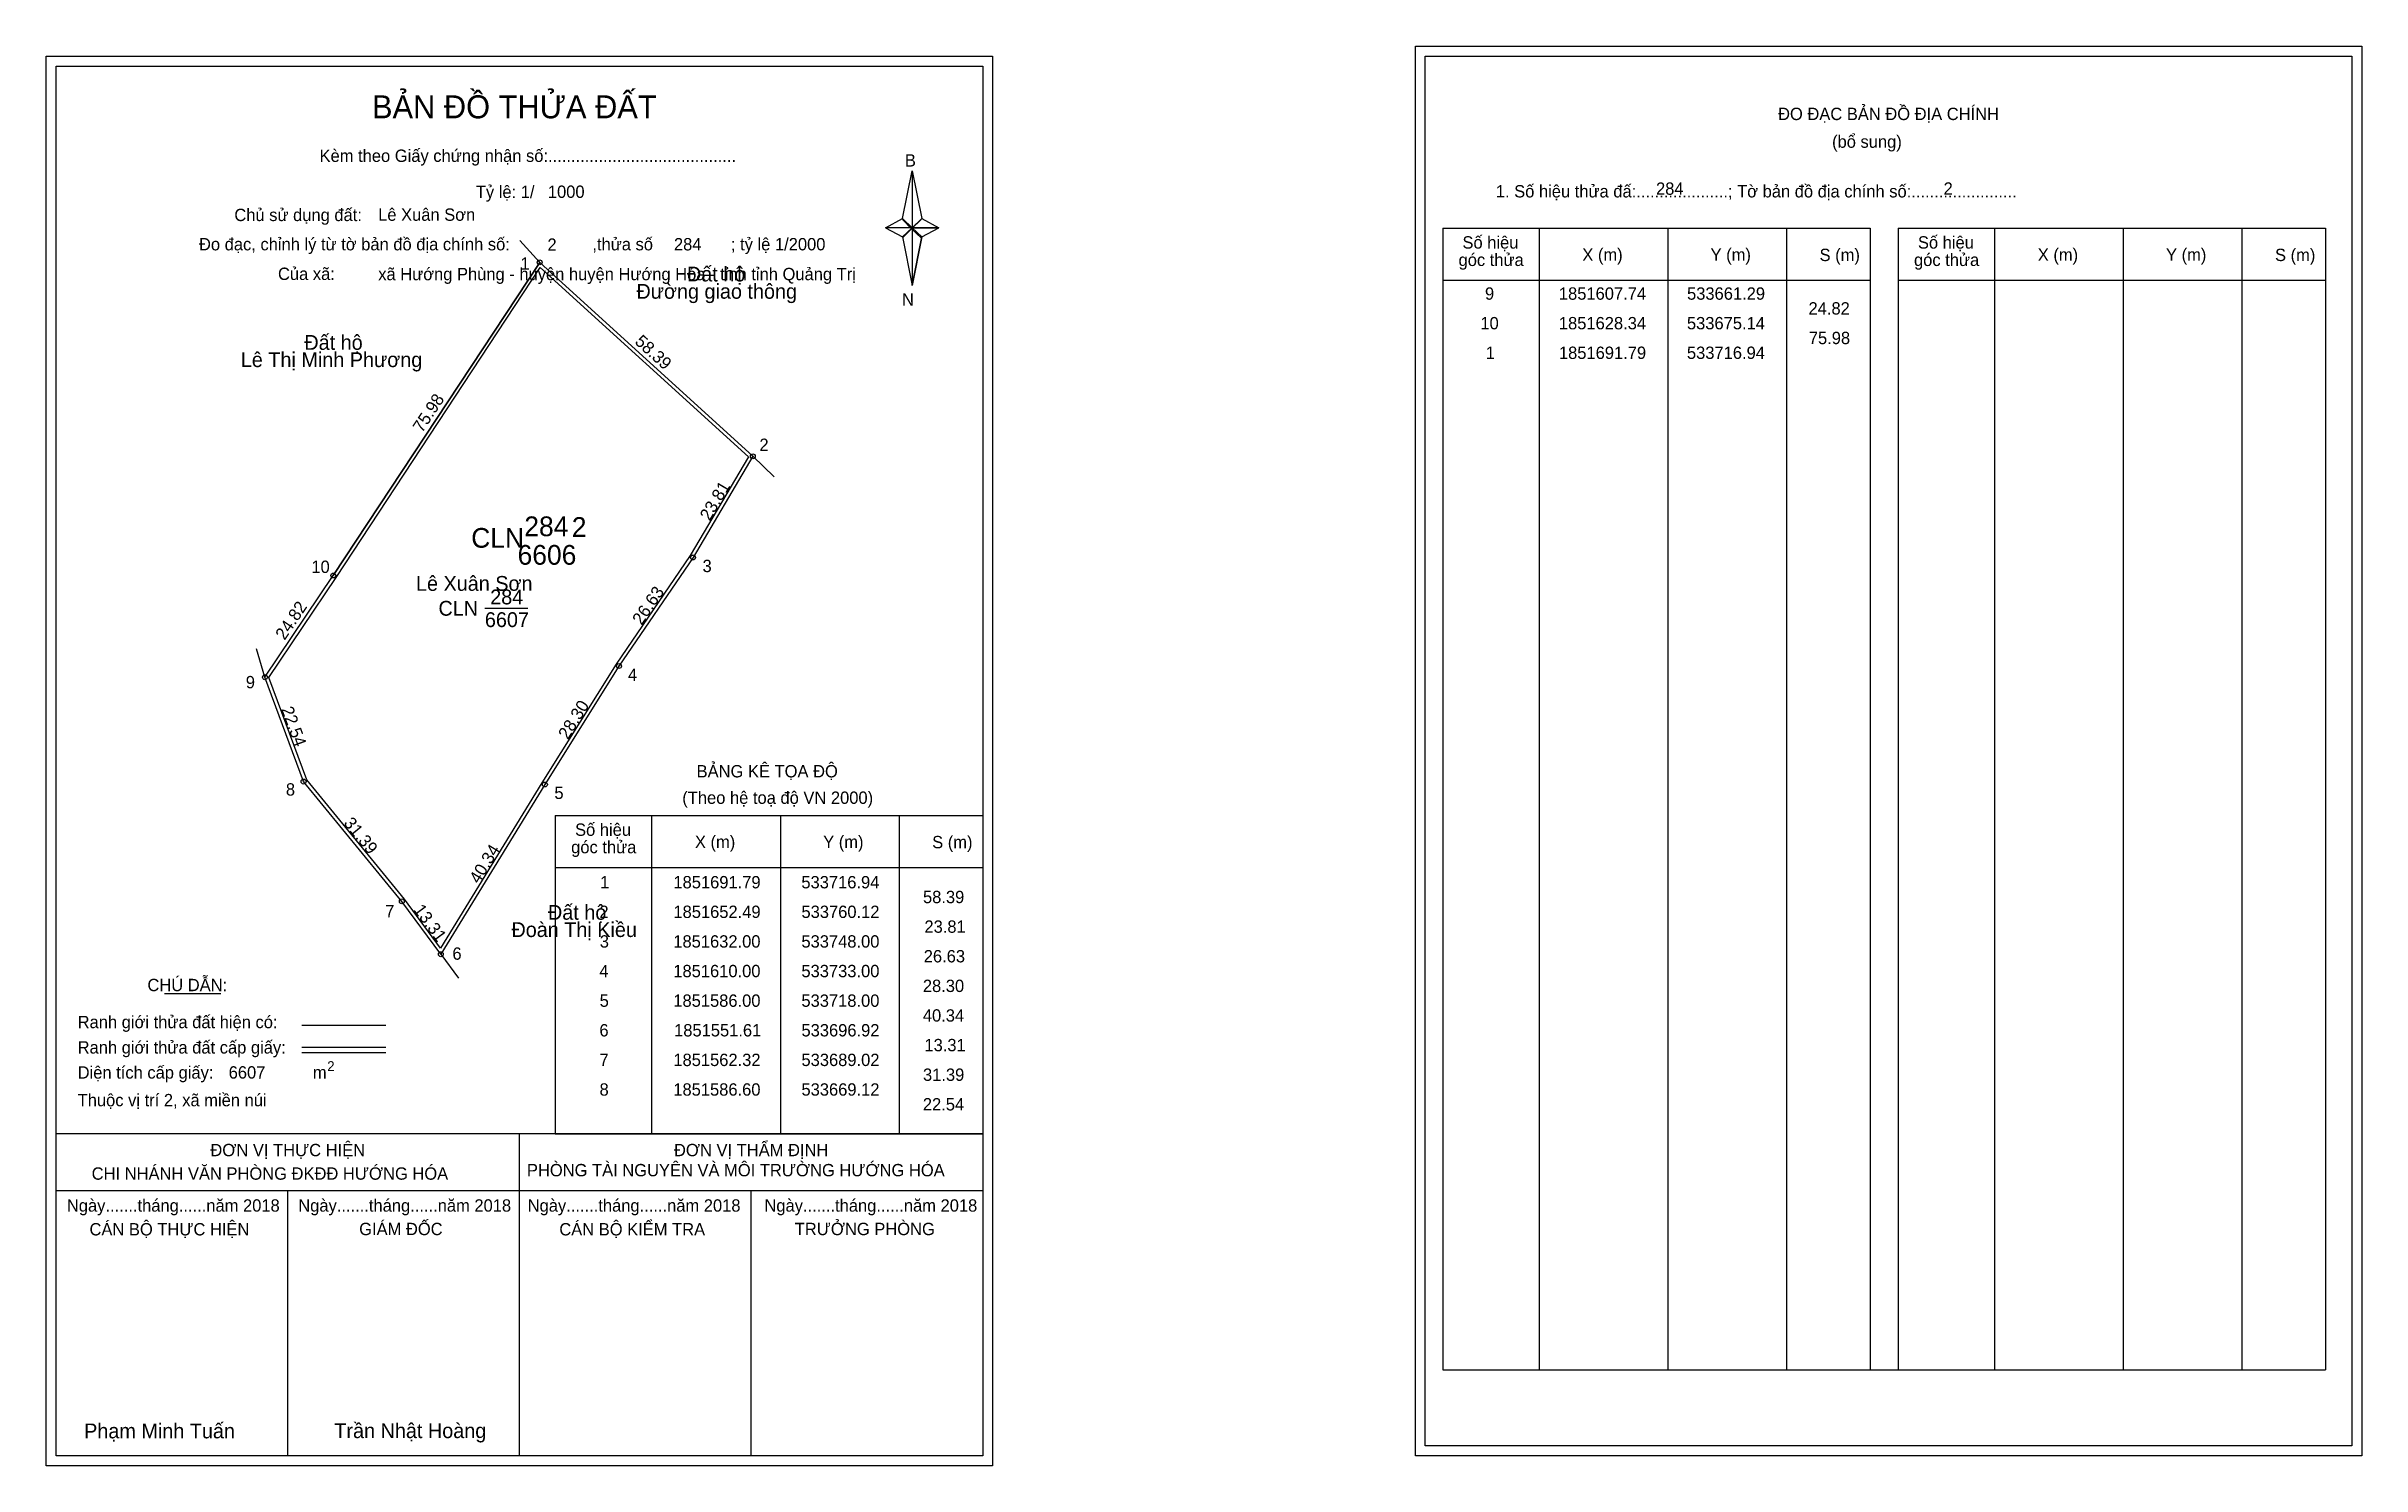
# Model space of a CAD drawing. Extents: x 533617 to 534086, y 1851448 to 1851736.
import ezdxf

# ---------------------------------------------------------------- set-up
doc = ezdxf.new("R2010")
doc.units = 0
for name, color, linetype in [('Level 1', 7, 'Continuous'), ('Level 10', 7, 'Continuous'), ('Level 11', 7, 'Continuous'), ('Level 13', 7, 'Continuous'), ('Level 2', 7, 'Continuous'), ('Level 27', 7, 'Continuous'), ('Level 3', 7, 'Continuous'), ('Level 36', 7, 'Continuous'), ('Level 4', 7, 'Continuous'), ('Level 49', 7, 'Continuous'), ('Level 5', 7, 'Continuous'), ('Level 53', 7, 'Continuous'), ('Level 55', 7, 'Continuous'), ('Level 6', 7, 'Continuous'), ('Level 63', 7, 'Continuous'), ('Level 7', 7, 'Continuous'), ('Level 9', 7, 'Continuous')]:
    doc.layers.add(name, color=color, linetype=linetype)

msp = doc.modelspace()

# ---------------------------------------------------------------- linework, layer by layer
at = {"layer": 'Level 1'}
for p, q in [((533619, 1851731.56), (533619, 1851731.56)), ((533896.32, 1851733.56), (533896.32, 1851733.56)), ((533790.42, 1851700.68), (533792.39, 1851710.32)), ((533792.39, 1851710.32), (533792.39, 1851698.8)), ((533792.39, 1851710.32), (533794.36, 1851700.68)), ((533786.98, 1851698.8), (533790.42, 1851700.68)), ((533790.42, 1851700.68), (533792.39, 1851698.8)), ((533792.24, 1851698.58), (533790.42, 1851700.46)), ((533792.39, 1851698.8), (533790.42, 1851696.96)), ((533792.24, 1851698.58), (533790.42, 1851696.74)), ((533790.42, 1851696.74), (533792.24, 1851698.58)), ((533794.21, 1851700.46), (533792.24, 1851698.58)), ((533792.24, 1851698.58), (533794.21, 1851700.46)), ((533794.21, 1851696.74), (533792.24, 1851698.58)), ((533794.36, 1851700.68), (533792.39, 1851698.8)), ((533792.39, 1851698.8), (533792.39, 1851687.1)), ((533792.39, 1851698.8), (533797.8, 1851698.8)), ((533792.39, 1851698.8), (533794.36, 1851696.96)), ((533794.36, 1851696.96), (533797.8, 1851698.8)), ((533899.86, 1851698.71), (533986.46, 1851698.71)), ((533919.45, 1851467.44), (533919.45, 1851698.71)), ((533945.52, 1851467.44), (533945.52, 1851698.71)), ((533969.49, 1851698.71), (533969.49, 1851467.44)), ((533986.46, 1851698.71), (533986.46, 1851467.44)), ((533992.11, 1851698.71), (534078.72, 1851698.71)), ((534011.7, 1851467.44), (534011.7, 1851698.71)), ((534037.78, 1851467.44), (534037.78, 1851698.71)), ((534061.75, 1851698.71), (534061.75, 1851467.44)), ((534078.72, 1851698.71), (534078.72, 1851467.44)), ((533790.42, 1851696.96), (533792.39, 1851687.1)), ((533794.36, 1851696.96), (533792.39, 1851687.1)), ((533899.86, 1851688.18), (533986.46, 1851688.18)), ((533992.11, 1851688.18), (534078.72, 1851688.18)), ((533720.1, 1851579.74), (533806.7, 1851579.74)), ((533739.69, 1851515.21), (533739.69, 1851579.74)), ((533765.76, 1851515.21), (533765.76, 1851579.74)), ((533789.73, 1851579.74), (533789.73, 1851515.21)), ((533720.1, 1851569.21), (533806.7, 1851569.21)), ((533640.92, 1851543.63), (533652.32, 1851543.63)), ((533668.78, 1851537.22), (533685.8, 1851537.22)), ((533668.78, 1851532.78), (533685.8, 1851532.78)), ((533668.78, 1851531.68), (533685.8, 1851531.68)), ((533725.83, 1851515.21), (533619, 1851515.21)), ((533806.7, 1851515.21), (533701.86, 1851515.21)), ((533712.85, 1851449.99), (533712.85, 1851515.21)), ((533720.1, 1851515.21), (533806.7, 1851515.21)), ((533806.7, 1851503.66), (533619, 1851503.66)), ((533665.92, 1851449.99), (533665.92, 1851503.66)), ((533759.77, 1851449.99), (533759.77, 1851503.66)), ((533899.86, 1851467.44), (534078.72, 1851467.44)), ((533806.7, 1851449.99), (533806.7, 1851449.99)), ((534084.02, 1851451.99), (534084.02, 1851451.99))]:
    msp.add_line(p, q, dxfattribs=at)
for points in [[(533790.42, 1851700.68), (533792.39, 1851710.32), (533792.39, 1851698.8)], [(533786.98, 1851698.8), (533790.42, 1851696.96), (533792.39, 1851698.8)], [(533792.39, 1851698.8), (533794.36, 1851700.68), (533797.8, 1851698.8)], [(533792.39, 1851698.8), (533792.39, 1851687.1), (533794.36, 1851696.96)]]:
    msp.add_lwpolyline(points, close=True, dxfattribs=at)
at = {"layer": 'Level 10'}
for p, q in [((533716.94, 1851691.79), (533675.14, 1851628.34)), ((533718, 1851586), (533696.92, 1851551.61))]:
    msp.add_line(p, q, dxfattribs=at)
for points in [[(533716.94, 1851691.79), (533760.12, 1851652.49), (533748, 1851632), (533733, 1851610), (533718, 1851586), (533696.92, 1851551.61), (533689.02, 1851562.32), (533669.12, 1851586.6), (533661.29, 1851607.74), (533675.14, 1851628.34)], [(533717.07, 1851690.72), (533759.23, 1851652.36), (533747.41, 1851632.38), (533732.41, 1851610.38), (533717.4, 1851586.37), (533696.87, 1851552.86), (533689.57, 1851562.75), (533669.74, 1851586.95), (533662.07, 1851607.65), (533675.72, 1851627.95)]]:
    msp.add_lwpolyline(points, close=True, dxfattribs=at)
at = {"layer": 'Level 11'}
for centre in [(533716.94, 1851691.79), (533716.94, 1851691.79), (533760.12, 1851652.49), (533748, 1851632), (533675.14, 1851628.34), (533733, 1851610), (533661.29, 1851607.74), (533669.12, 1851586.6), (533718, 1851586), (533689.02, 1851562.32), (533696.92, 1851551.61)]:
    msp.add_circle(centre, 0.5, dxfattribs=at)
at = {"layer": 'Level 27'}
for p, q in [((533716.94, 1851691.79), (533712.93, 1851696.25)), ((533760.12, 1851652.49), (533764.45, 1851648.33)), ((533661.29, 1851607.74), (533659.61, 1851613.5)), ((533696.92, 1851551.61), (533700.48, 1851546.78))]:
    msp.add_line(p, q, dxfattribs=at)
at = {"layer": 'Level 3'}
for p, q in [((533899.86, 1851698.71), (533899.86, 1851467.44)), ((533992.11, 1851698.71), (533992.11, 1851467.44)), ((533720.1, 1851579.74), (533720.1, 1851515.21))]:
    msp.add_line(p, q, dxfattribs=at)
at = {"layer": 'Level 63'}
for points in [[(533617, 1851733.56), (533808.7, 1851733.56), (533808.7, 1851447.99), (533617, 1851447.99)], [(533619, 1851731.56), (533806.7, 1851731.56), (533806.7, 1851449.99), (533619, 1851449.99)], [(533894.33, 1851735.56), (534086.03, 1851735.56), (534086.03, 1851449.99), (533894.33, 1851449.99)], [(533896.33, 1851733.56), (534084.03, 1851733.56), (534084.03, 1851451.99), (533896.33, 1851451.99)]]:
    msp.add_lwpolyline(points, close=True, dxfattribs=at)
at = {"layer": 'Level 9'}
msp.add_line((533705.83, 1851621.7), (533714.51, 1851621.7), dxfattribs=at)

# ---------------------------------------------------------------- texts
at = {"layer": 'Level 1'}
for s, height, p in [('BẢN ĐỒ THỬA ĐẤT', 4.6657, (533682.97, 1851720.97)), ('ĐO ĐẠC BẢN ĐỒ ĐỊA CHÍNH', 2.5, (533967.8, 1851720.62)), ('(bổ sung)', 2.5, (533978.74, 1851715)), ('Kèm theo Giấy chứng nhận số:.........................................', 2.5, (533672.35, 1851712.14)), ('B', 2.5, (533790.93, 1851711.2)), ('1. Số hiệu thửa đấ:....................; Tờ bản đồ địa chính số:.......................', 2.5, (533910.63, 1851704.94)), ('Chủ sử dụng đất:', 2.5, (533655.09, 1851700.15)), ('Đo đạc, chỉnh lý từ tờ bản đồ địa chính số:                  ,thửa số                 ; tỷ lệ 1/2000', 2.5, (533647.93, 1851694.22)), ('góc thửa', 2.5, (533903.08, 1851691.05)), ('Số hiệu', 2.5, (533903.87, 1851694.58)), ('X (m)', 2.5, (533928.15, 1851692.1)), ('Y (m)', 2.5, (533954.13, 1851692.1)), ('S (m)', 2.5, (533976.21, 1851692.05)), ('góc thửa', 2.5, (533995.34, 1851691.05)), ('Số hiệu', 2.5, (533996.13, 1851694.58)), ('X (m)', 2.5, (534020.41, 1851692.1)), ('Y (m)', 2.5, (534046.39, 1851692.1)), ('S (m)', 2.5, (534068.47, 1851692.05)), ('Của xã:', 2.5, (533663.93, 1851688.22)), ('N', 2.5, (533790.33, 1851683.03)), ('BẢNG KÊ TỌA ĐỘ', 2.5, (533748.73, 1851587.44)), ('(Theo hệ toạ độ VN 2000)', 2.5, (533745.83, 1851582.08)), ('Số hiệu', 2.5, (533724.11, 1851575.6)), ('góc thửa', 2.5, (533723.32, 1851572.07)), ('X (m)', 2.5, (533748.39, 1851573.13)), ('Y (m)', 2.5, (533774.37, 1851573.13)), ('S (m)', 2.5, (533796.45, 1851573.08)), ('CHÚ DẪN:', 2.5, (533637.48, 1851544.13)), ('Ranh giới thửa đất hiện có:', 2.5, (533623.35, 1851536.63)), ('Ranh giới thửa đất cấp giấy:', 2.5, (533623.35, 1851531.49)), ('2', 2, (533673.9, 1851527.94)), ('Diện tích cấp giấy:', 2.5, (533623.35, 1851526.41)), ('m', 2.5, (533671, 1851526.43)), ('Thuộc vị trí 2, xã miền núi', 2.5, (533623.35, 1851520.81)), ('ĐƠN VỊ THỰC HIỆN', 2.5, (533650.23, 1851510.69)), ('ĐƠN VỊ THẨM ĐỊNH', 2.5, (533744.14, 1851510.69)), ('CHI NHÁNH VĂN PHÒNG ĐKĐĐ HƯỚNG HÓA', 2.5, (533626.19, 1851505.93)), ('PHÒNG TÀI NGUYÊN VÀ MÔI TRƯỜNG HƯỚNG HÓA', 2.5, (533714.36, 1851506.62)), ('Ngày.......tháng......năm 2018', 2.5, (533621.17, 1851499.46)), ('Ngày.......tháng......năm 2018', 2.5, (533668.04, 1851499.46)), ('Ngày.......tháng......năm 2018', 2.5, (533714.51, 1851499.46)), ('Ngày.......tháng......năm 2018', 2.5, (533762.47, 1851499.46)), ('CÁN BỘ THỰC HIỆN', 2.5, (533625.75, 1851494.64)), ('GIÁM ĐỐC', 2.5, (533680.38, 1851494.7)), ('CÁN BỘ KIỂM TRA', 2.5, (533720.92, 1851494.64)), ('TRƯỞNG PHÒNG', 2.5, (533768.61, 1851494.7)), ('Phạm Minh Tuấn', 3, (533624.66, 1851453.53)), ('Trần Nhật Hoàng', 3, (533675.35, 1851453.58))]:
    msp.add_text(s, height=height, dxfattribs=at).set_placement(p)
at = {"layer": 'Level 11'}
msp.add_text('Tỷ lệ: 1/', height=2.5, dxfattribs=at).set_placement((533704.01, 1851704.83))
at = {"layer": 'Level 13'}
for s, p in [('CLN', (533696.44, 1851620.2)), ('284', (533706.92, 1851622.5)), ('6607', (533705.84, 1851617.9))]:
    msp.add_text(s, height=3, dxfattribs=at).set_placement(p)
at = {"layer": 'Level 2'}
msp.add_text('Lê Xuân Sơn', height=3, dxfattribs=at).set_placement((533691.89, 1851625.24))
at = {"layer": 'Level 3'}
msp.add_text('CLN', height=4, dxfattribs=at).set_placement((533703.08, 1851633.97))
at = {"layer": 'Level 36'}
for s, p in [('Đất hộ', (533746.77, 1851687.92)), ('Đường giao thông', (533736.54, 1851684.42)), ('Đất hộ', (533669.27, 1851674.07)), ('Lê Thị Minh Phương', (533656.4, 1851670.57)), ('Đoàn Thị Kiều', (533711.22, 1851555.1)), ('Đất hộ', (533718.62, 1851558.6))]:
    msp.add_text(s, height=3, dxfattribs=at).set_placement(p)
at = {"layer": 'Level 4'}
msp.add_text('284', height=4, dxfattribs=at).set_placement((533713.83, 1851636.31))
at = {"layer": 'Level 49'}
for s, rotation, p in [('58.39', 317.6933, (533736.05, 1851675.48)), ('75.98', 56.6236, (533693.14, 1851657.12)), ('23.81', 59.3953, (533751.37, 1851639.27)), ('24.82', 56.0859, (533665.28, 1851615.1)), ('26.63', 55.7131, (533737.58, 1851618.14)), ('22.54', 290.324, (533664.53, 1851601.28)), ('28.30', 57.9946, (533722.65, 1851594.96)), ('31.39', 309.3382, (533677.1, 1851578.12)), ('40.34', 58.493, (533704.64, 1851565.73)), ('13.31', 306.4135, (533691.28, 1851560.6))]:
    msp.add_text(s, height=2.5, rotation=rotation, dxfattribs=at).set_placement(p)
at = {"layer": 'Level 5'}
msp.add_text('6606', height=4, dxfattribs=at).set_placement((533712.47, 1851630.53))
at = {"layer": 'Level 53'}
for s, p in [('9', (533908.43, 1851684.22)), ('1851607.74', (533923.4, 1851684.22)), ('533661.29', (533949.36, 1851684.22)), ('10', (533907.5, 1851678.22)), ('1851628.34', (533923.4, 1851678.22)), ('533675.14', (533949.34, 1851678.22)), ('24.82', (533973.97, 1851681.22)), ('1', (533908.58, 1851672.22)), ('1851691.79', (533923.41, 1851672.22)), ('533716.94', (533949.34, 1851672.22)), ('75.98', (533974.03, 1851675.22)), ('1', (533729.19, 1851564.96)), ('1851691.79', (533744.03, 1851564.96)), ('533716.94', (533769.95, 1851564.96)), ('58.39', (533794.59, 1851561.96)), ('2', (533729.04, 1851558.96)), ('1851652.49', (533744.03, 1851558.96)), ('533760.12', (533769.97, 1851558.96)), ('23.81', (533794.88, 1851555.96)), ('3', (533729.12, 1851552.96)), ('1851632.00', (533744.01, 1851552.96)), ('533748.00', (533769.96, 1851552.96)), ('4', (533729.03, 1851546.96)), ('1851610.00', (533744.01, 1851546.96)), ('533733.00', (533769.96, 1851546.96)), ('26.63', (533794.74, 1851549.96)), ('5', (533729.09, 1851540.96)), ('1851586.00', (533744.01, 1851540.96)), ('533718.00', (533769.96, 1851540.96)), ('28.30', (533794.56, 1851543.96)), ('40.34', (533794.56, 1851537.96)), ('6', (533729.04, 1851534.96)), ('1851551.61', (533744.17, 1851534.96)), ('533696.92', (533769.97, 1851534.96)), ('13.31', (533794.88, 1851531.96)), ('7', (533729.05, 1851528.96)), ('1851562.32', (533744.02, 1851528.96)), ('533689.02', (533769.97, 1851528.96)), ('8', (533729.07, 1851522.96)), ('1851586.60', (533744.01, 1851522.96)), ('533669.12', (533769.97, 1851522.96)), ('31.39', (533794.59, 1851525.96)), ('22.54', (533794.56, 1851519.96))]:
    msp.add_text(s, height=2.5, dxfattribs=at).set_placement(p)
at = {"layer": 'Level 55'}
for s, height, p in [('123', 0.11, (533716.82, 1851691.68)), ('1', 0.4, (533716.83, 1851691.79)), ('0', 0.11, (533716.9, 1851691.68)), ('0', 0.11, (533716.9, 1851691.68)), ('2', 0.4, (533759.98, 1851652.49)), ('139', 0.11, (533760, 1851652.38)), ('139', 0.11, (533760, 1851652.38)), ('0', 0.11, (533760.08, 1851652.38)), ('0', 0.11, (533760.08, 1851652.38)), ('10', 0.4, (533674.86, 1851628.34)), ('123', 0.11, (533675.02, 1851628.23)), ('139', 0.11, (533747.88, 1851631.89)), ('139', 0.11, (533747.88, 1851631.89)), ('3', 0.4, (533747.88, 1851632)), ('4', 0.4, (533732.86, 1851610)), ('139', 0.11, (533732.88, 1851609.89)), ('139', 0.11, (533732.88, 1851609.89)), ('9', 0.4, (533661.15, 1851607.74)), ('123', 0.11, (533661.17, 1851607.63)), ('0', 0.11, (533661.25, 1851607.63)), ('8', 0.4, (533668.99, 1851586.6)), ('0', 0.11, (533669.08, 1851586.49)), ('5', 0.4, (533717.87, 1851586)), ('139', 0.11, (533717.88, 1851585.89)), ('139', 0.11, (533717.88, 1851585.89)), ('7', 0.4, (533688.89, 1851562.32)), ('0', 0.11, (533688.98, 1851562.21)), ('6', 0.4, (533696.78, 1851551.61)), ('139', 0.11, (533696.8, 1851551.5)), ('139', 0.11, (533696.8, 1851551.5)), ('0', 0.11, (533696.88, 1851551.5))]:
    msp.add_text(s, height=height, dxfattribs=at).set_placement(p)
at = {"layer": 'Level 6'}
for s, p in [('284', (533943.08, 1851705.48)), ('2', (534001.33, 1851705.5)), ('Lê Xuân Sơn', (533684.22, 1851700.21)), ('1000', (533718.6, 1851704.85)), ('2', (533718.52, 1851694.13)), ('284', (533744.14, 1851694.21)), ('xã Hướng Phùng - huyện huyện Hướng Hóa - tỉnh tỉnh Quảng Trị', (533684.24, 1851688.17)), ('6607', (533653.94, 1851526.42))]:
    msp.add_text(s, height=2.5, dxfattribs=at).set_placement(p)
at = {"layer": 'Level 7'}
msp.add_text('2', height=4, dxfattribs=at).set_placement((533723.45, 1851636.17))
at = {"layer": 'Level 9'}
for s, p in [('1', (533713.05, 1851690.3)), ('2', (533761.46, 1851653.58)), ('10', (533670.69, 1851628.86)), ('3', (533749.93, 1851629.03)), ('4', (533734.82, 1851607)), ('9', (533657.41, 1851605.49)), ('8', (533665.53, 1851583.76)), ('5', (533719.92, 1851583.07)), ('7', (533685.65, 1851559.11)), ('6', (533699.26, 1851550.5))]:
    msp.add_text(s, height=2.5, dxfattribs=at).set_placement(p)

doc.saveas('drawing.dxf')
